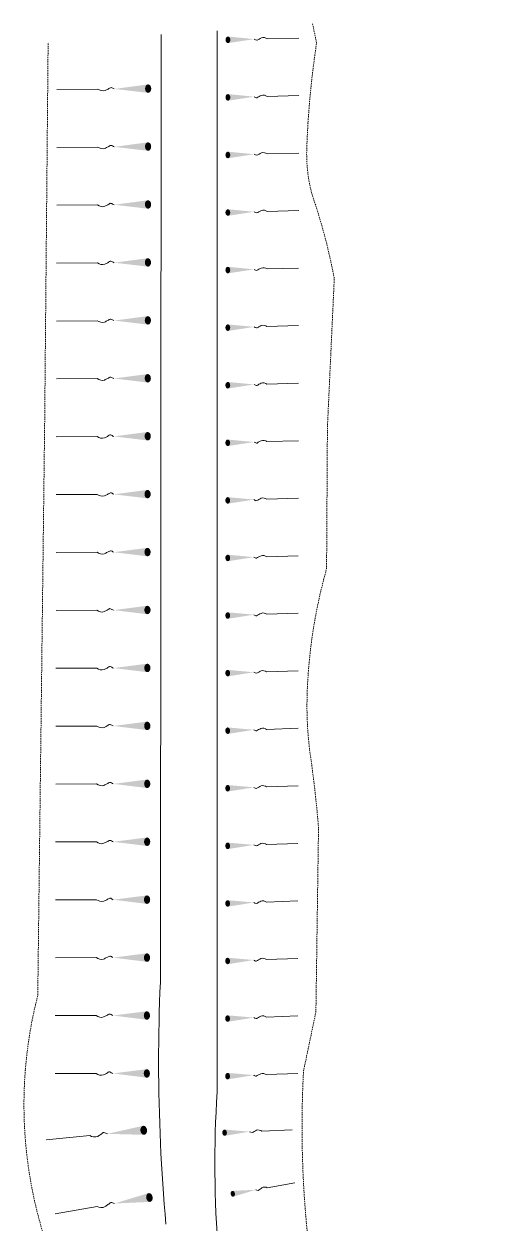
# Model space of a CAD drawing. Header units: millimetres. Extents: x 833924389 to 835767163, y 817400000 to 818811854.
# Drawn here: x 833998413 to 834030688, y 818636276 to 818719496 of the extents above; entities that cross this region are included whole.
import ezdxf

# ---------------------------------------------------------------- set-up
doc = ezdxf.new("R2010")
doc.units = ezdxf.units.MM
doc.header["$LTSCALE"] = 10
doc.header["$MEASUREMENT"] = 0
doc.linetypes.add('DGN Style 2', pattern=[15.39188, 9.235128, -6.156752])
doc.layers.add('01_Base_Plan', color=5, linetype='Continuous', lineweight=5)

# ---------------------------------------------------------------- blocks, each defined once
blk = doc.blocks.new('SLOPE_220_8')
at = {"linetype": 'ByBlock', "lineweight": -2}
h = blk.add_hatch(color=0, dxfattribs=at)
edge = h.paths.add_edge_path()
edge.add_ellipse((0.3, 0), major_axis=(0, 0.41), ratio=0.731707, start_angle=0, end_angle=360)
at = {"color": 0, "linetype": 'ByBlock', "lineweight": -2}
blk.add_line((5.18, 0), (9.13, 0), dxfattribs=at)
blk.add_open_spline([(3.58, 0), (3.68, -0.05), (3.78, -0.12), (3.88, -0.14), (3.98, -0.16), (4.08, -0.05), (4.18, 0), (4.28, 0.04), (4.38, 0.09), (4.48, 0.14), (4.7, 0.24), (5.02, 0.12), (5.18, 0)], degree=3, knots=[0, 0, 0, 0, 0.194476, 0.194476, 0.194476, 0.38774, 0.38774, 0.38774, 0.581473, 0.581473, 0.581473, 1, 1, 1, 1], dxfattribs=at)
at = {"color": 0, "linetype": 'ByBlock', "lineweight": -2, "extrusion": (0, 0, -1)}
blk.add_solid([(-3.58, 0), (-0.3, 0.41), (-0.3, -0.41)], dxfattribs=at)
blk = doc.blocks.new('SLOPE_221_8')
at = {"linetype": 'ByBlock', "lineweight": -2}
h = blk.add_hatch(color=0, dxfattribs=at)
edge = h.paths.add_edge_path()
edge.add_ellipse((0.3, 0), major_axis=(0, 0.41), ratio=0.731707, start_angle=0, end_angle=360)
at = {"color": 0, "linetype": 'ByBlock', "lineweight": -2}
blk.add_line((5.18, 0), (9.13, 0), dxfattribs=at)
blk.add_open_spline([(3.58, 0), (3.68, -0.05), (3.78, -0.14), (3.88, -0.14), (3.98, -0.14), (4.08, -0.05), (4.18, 0), (4.28, 0.05), (4.38, 0.09), (4.48, 0.14), (4.7, 0.24), (5.01, 0.12), (5.18, 0)], degree=3, knots=[0, 0, 0, 0, 0.194084, 0.194084, 0.194084, 0.388078, 0.388078, 0.388078, 0.58172, 0.58172, 0.58172, 1, 1, 1, 1], dxfattribs=at)
at = {"color": 0, "linetype": 'ByBlock', "lineweight": -2, "extrusion": (0, 0, -1)}
blk.add_solid([(-3.58, 0), (-0.3, 0.41), (-0.3, -0.41)], dxfattribs=at)
blk = doc.blocks.new('SLOPE_222_8')
at = {"linetype": 'ByBlock', "lineweight": -2}
h = blk.add_hatch(color=0, dxfattribs=at)
edge = h.paths.add_edge_path()
edge.add_ellipse((0.3, 0), major_axis=(0, 0.41), ratio=0.731707, start_angle=0, end_angle=360)
at = {"color": 0, "linetype": 'ByBlock', "lineweight": -2}
blk.add_line((5.18, 0), (9.13, 0), dxfattribs=at)
blk.add_open_spline([(3.58, 0), (3.68, -0.05), (3.78, -0.16), (3.88, -0.14), (3.98, -0.12), (4.08, -0.05), (4.18, 0), (4.28, 0.05), (4.38, 0.09), (4.48, 0.14), (4.7, 0.24), (5.02, 0.12), (5.18, 0)], degree=3, knots=[0, 0, 0, 0, 0.193507, 0.193507, 0.193507, 0.387182, 0.387182, 0.387182, 0.581799, 0.581799, 0.581799, 1, 1, 1, 1], dxfattribs=at)
at = {"color": 0, "linetype": 'ByBlock', "lineweight": -2, "extrusion": (0, 0, -1)}
blk.add_solid([(-3.58, 0), (-0.3, 0.41), (-0.3, -0.41)], dxfattribs=at)
blk = doc.blocks.new('SLOPE_223_8')
at = {"linetype": 'ByBlock', "lineweight": -2}
h = blk.add_hatch(color=0, dxfattribs=at)
edge = h.paths.add_edge_path()
edge.add_ellipse((0.3, 0), major_axis=(0, 0.41), ratio=0.731707, start_angle=0, end_angle=360)
at = {"color": 0, "linetype": 'ByBlock', "lineweight": -2}
blk.add_line((5.18, 0), (9.13, 0), dxfattribs=at)
blk.add_open_spline([(3.58, 0), (3.68, -0.05), (3.78, -0.13), (3.88, -0.14), (3.98, -0.15), (4.08, -0.05), (4.18, 0), (4.28, 0.04), (4.38, 0.09), (4.49, 0.14), (4.7, 0.24), (5.01, 0.12), (5.18, 0)], degree=3, knots=[0, 0, 0, 0, 0.194096, 0.194096, 0.194096, 0.388103, 0.388103, 0.388103, 0.582495, 0.582495, 0.582495, 1, 1, 1, 1], dxfattribs=at)
blk.add_solid([(3.58, 0), (0.3, 0.41), (0.3, -0.41)], dxfattribs=at)
blk = doc.blocks.new('SLOPE_224_8')
at = {"linetype": 'ByBlock', "lineweight": -2}
h = blk.add_hatch(color=0, dxfattribs=at)
edge = h.paths.add_edge_path()
edge.add_ellipse((0.3, 0), major_axis=(0, 0.41), ratio=0.731707, start_angle=0, end_angle=360)
at = {"color": 0, "linetype": 'ByBlock', "lineweight": -2}
blk.add_line((5.19, 0), (9.13, 0), dxfattribs=at)
blk.add_open_spline([(3.58, 0), (3.68, -0.05), (3.79, -0.13), (3.89, -0.14), (3.99, -0.15), (4.09, -0.05), (4.19, 0), (4.29, 0.05), (4.39, 0.09), (4.49, 0.14), (4.7, 0.24), (5.02, 0.12), (5.19, 0)], degree=3, knots=[0, 0, 0, 0, 0.194747, 0.194747, 0.194747, 0.38875, 0.38875, 0.38875, 0.582284, 0.582284, 0.582284, 1, 1, 1, 1], dxfattribs=at)
blk.add_solid([(3.58, 0), (0.3, 0.41), (0.3, -0.41)], dxfattribs=at)
blk = doc.blocks.new('SLOPE_225_8')
at = {"linetype": 'ByBlock', "lineweight": -2}
h = blk.add_hatch(color=0, dxfattribs=at)
edge = h.paths.add_edge_path()
edge.add_ellipse((0.3, 0), major_axis=(0, 0.41), ratio=0.731707, start_angle=0, end_angle=360)
at = {"color": 0, "linetype": 'ByBlock', "lineweight": -2}
blk.add_line((5.18, 0), (9.13, 0), dxfattribs=at)
blk.add_open_spline([(3.58, 0), (3.68, -0.05), (3.78, -0.1), (3.88, -0.14), (3.98, -0.19), (4.08, -0.05), (4.18, 0), (4.28, 0.05), (4.38, 0.09), (4.48, 0.14), (4.7, 0.24), (5.01, 0.12), (5.18, 0)], degree=3, knots=[0, 0, 0, 0, 0.193941, 0.193941, 0.193941, 0.387792, 0.387792, 0.387792, 0.582028, 0.582028, 0.582028, 1, 1, 1, 1], dxfattribs=at)
blk.add_solid([(3.58, 0), (0.3, 0.41), (0.3, -0.41)], dxfattribs=at)
blk = doc.blocks.new('SLOPE_226_8')
at = {"linetype": 'ByBlock', "lineweight": -2}
h = blk.add_hatch(color=0, dxfattribs=at)
edge = h.paths.add_edge_path()
edge.add_ellipse((0.3, 0), major_axis=(0, 0.41), ratio=0.731707, start_angle=0, end_angle=360)
at = {"color": 0, "linetype": 'ByBlock', "lineweight": -2}
blk.add_line((5.19, 0), (9.13, 0), dxfattribs=at)
blk.add_open_spline([(3.58, 0), (3.68, -0.05), (3.78, -0.14), (3.88, -0.14), (3.98, -0.14), (4.08, -0.05), (4.18, 0), (4.29, 0.04), (4.38, 0.09), (4.48, 0.14), (4.7, 0.24), (5.02, 0.12), (5.19, 0)], degree=3, knots=[0, 0, 0, 0, 0.193633, 0.193633, 0.193633, 0.387434, 0.387434, 0.387434, 0.581706, 0.581706, 0.581706, 1, 1, 1, 1], dxfattribs=at)
at = {"color": 0, "linetype": 'ByBlock', "lineweight": -2, "extrusion": (0, 0, -1)}
blk.add_solid([(-3.58, 0), (-0.3, 0.41), (-0.3, -0.41)], dxfattribs=at)
blk = doc.blocks.new('SLOPE_227_8')
at = {"linetype": 'ByBlock', "lineweight": -2}
h = blk.add_hatch(color=0, dxfattribs=at)
edge = h.paths.add_edge_path()
edge.add_ellipse((0.3, 0), major_axis=(0, 0.41), ratio=0.731707, start_angle=0, end_angle=360)
at = {"color": 0, "linetype": 'ByBlock', "lineweight": -2}
blk.add_line((5.18, 0), (9.13, 0), dxfattribs=at)
blk.add_open_spline([(3.58, 0), (3.68, -0.05), (3.78, -0.1), (3.88, -0.14), (3.98, -0.19), (4.08, -0.05), (4.18, 0), (4.28, 0.04), (4.38, 0.09), (4.48, 0.14), (4.7, 0.24), (5.01, 0.12), (5.18, 0)], degree=3, knots=[0, 0, 0, 0, 0.193911, 0.193911, 0.193911, 0.388117, 0.388117, 0.388117, 0.581939, 0.581939, 0.581939, 1, 1, 1, 1], dxfattribs=at)
at = {"color": 0, "linetype": 'ByBlock', "lineweight": -2, "extrusion": (0, 0, -1)}
blk.add_solid([(-3.58, 0), (-0.3, 0.41), (-0.3, -0.41)], dxfattribs=at)
blk = doc.blocks.new('SLOPE_228_8')
at = {"linetype": 'ByBlock', "lineweight": -2}
h = blk.add_hatch(color=0, dxfattribs=at)
edge = h.paths.add_edge_path()
edge.add_ellipse((0.3, 0), major_axis=(0, 0.41), ratio=0.731707, start_angle=0, end_angle=360)
at = {"color": 0, "linetype": 'ByBlock', "lineweight": -2}
blk.add_line((5.19, 0), (9.13, 0), dxfattribs=at)
blk.add_open_spline([(3.59, 0), (3.69, -0.05), (3.79, -0.14), (3.89, -0.14), (3.99, -0.14), (4.08, -0.05), (4.18, 0), (4.28, 0.04), (4.38, 0.09), (4.48, 0.14), (4.7, 0.24), (5.02, 0.12), (5.19, 0)], degree=3, knots=[0, 0, 0, 0, 0.193815, 0.193815, 0.193815, 0.386857, 0.386857, 0.386857, 0.581312, 0.581312, 0.581312, 1, 1, 1, 1], dxfattribs=at)
at = {"color": 0, "linetype": 'ByBlock', "lineweight": -2, "extrusion": (0, 0, -1)}
blk.add_solid([(-3.59, 0), (-0.3, 0.41), (-0.3, -0.41)], dxfattribs=at)
blk = doc.blocks.new('SLOPE_229_8')
at = {"linetype": 'ByBlock', "lineweight": -2}
h = blk.add_hatch(color=0, dxfattribs=at)
edge = h.paths.add_edge_path()
edge.add_ellipse((0.3, 0), major_axis=(0, 0.41), ratio=0.731707, start_angle=0, end_angle=360)
at = {"color": 0, "linetype": 'ByBlock', "lineweight": -2}
blk.add_line((5.19, 0), (9.13, 0), dxfattribs=at)
blk.add_open_spline([(3.58, 0), (3.68, -0.05), (3.78, -0.1), (3.88, -0.14), (3.98, -0.19), (4.08, -0.05), (4.18, 0), (4.28, 0.04), (4.38, 0.09), (4.48, 0.14), (4.7, 0.24), (5.01, 0.12), (5.19, 0)], degree=3, knots=[0, 0, 0, 0, 0.193854, 0.193854, 0.193854, 0.388002, 0.388002, 0.388002, 0.581414, 0.581414, 0.581414, 1, 1, 1, 1], dxfattribs=at)
blk.add_solid([(3.58, 0), (0.3, 0.41), (0.3, -0.41)], dxfattribs=at)
blk = doc.blocks.new('SLOPE_230_8')
at = {"linetype": 'ByBlock', "lineweight": -2}
h = blk.add_hatch(color=0, dxfattribs=at)
edge = h.paths.add_edge_path()
edge.add_ellipse((0.3, 0), major_axis=(0, 0.41), ratio=0.731707, start_angle=0, end_angle=360)
at = {"color": 0, "linetype": 'ByBlock', "lineweight": -2}
blk.add_line((5.19, 0), (9.13, 0), dxfattribs=at)
blk.add_open_spline([(3.58, 0), (3.68, -0.05), (3.78, -0.1), (3.88, -0.14), (3.98, -0.19), (4.09, -0.05), (4.19, 0), (4.29, 0.04), (4.38, 0.09), (4.48, 0.14), (4.7, 0.24), (5.02, 0.12), (5.19, 0)], degree=3, knots=[0, 0, 0, 0, 0.193724, 0.193724, 0.193724, 0.388086, 0.388086, 0.388086, 0.58151, 0.58151, 0.58151, 1, 1, 1, 1], dxfattribs=at)
blk.add_solid([(3.58, 0), (0.3, 0.41), (0.3, -0.41)], dxfattribs=at)
blk = doc.blocks.new('SLOPE_195_8')
at = {"linetype": 'ByBlock', "lineweight": -2}
h = blk.add_hatch(color=0, dxfattribs=at)
edge = h.paths.add_edge_path()
edge.add_ellipse((0.3, 0), major_axis=(0, 0.41), ratio=0.731707, start_angle=0, end_angle=360)
at = {"color": 0, "linetype": 'ByBlock', "lineweight": -2}
blk.add_line((5.18, 0), (9.13, 0), dxfattribs=at)
blk.add_open_spline([(3.58, 0), (3.68, -0.05), (3.78, -0.1), (3.88, -0.14), (3.98, -0.19), (4.08, -0.05), (4.18, 0), (4.28, 0.04), (4.38, 0.09), (4.49, 0.14), (4.7, 0.24), (5.02, 0.12), (5.18, 0)], degree=3, knots=[0, 0, 0, 0, 0.193948, 0.193948, 0.193948, 0.387702, 0.387702, 0.387702, 0.582193, 0.582193, 0.582193, 1, 1, 1, 1], dxfattribs=at)
at = {"color": 0, "linetype": 'ByBlock', "lineweight": -2, "extrusion": (0, 0, -1)}
blk.add_solid([(-3.58, 0), (-0.3, 0.41), (-0.3, -0.41)], dxfattribs=at)
blk = doc.blocks.new('SLOPE_231_8')
at = {"linetype": 'ByBlock', "lineweight": -2}
h = blk.add_hatch(color=0, dxfattribs=at)
edge = h.paths.add_edge_path()
edge.add_ellipse((0.3, 0), major_axis=(0, 0.41), ratio=0.731707, start_angle=0, end_angle=360)
at = {"color": 0, "linetype": 'ByBlock', "lineweight": -2}
blk.add_line((5.19, 0), (9.13, 0), dxfattribs=at)
blk.add_open_spline([(3.59, 0), (3.69, -0.05), (3.79, -0.1), (3.89, -0.14), (3.99, -0.19), (4.08, -0.05), (4.18, 0), (4.28, 0.04), (4.38, 0.09), (4.48, 0.14), (4.7, 0.24), (5.02, 0.12), (5.19, 0)], degree=3, knots=[0, 0, 0, 0, 0.194032, 0.194032, 0.194032, 0.387763, 0.387763, 0.387763, 0.58102, 0.58102, 0.58102, 1, 1, 1, 1], dxfattribs=at)
at = {"color": 0, "linetype": 'ByBlock', "lineweight": -2, "extrusion": (0, 0, -1)}
blk.add_solid([(-3.59, 0), (-0.3, 0.41), (-0.3, -0.41)], dxfattribs=at)
blk = doc.blocks.new('SLOPE_197_8')
at = {"linetype": 'ByBlock', "lineweight": -2}
h = blk.add_hatch(color=0, dxfattribs=at)
edge = h.paths.add_edge_path()
edge.add_ellipse((0.3, 0), major_axis=(0, 0.41), ratio=0.731707, start_angle=0, end_angle=360)
at = {"color": 0, "linetype": 'ByBlock', "lineweight": -2}
blk.add_line((5.18, 0), (9.13, 0), dxfattribs=at)
blk.add_open_spline([(3.58, 0), (3.68, -0.05), (3.78, -0.1), (3.88, -0.14), (3.98, -0.19), (4.08, -0.05), (4.18, 0), (4.28, 0.05), (4.38, 0.09), (4.48, 0.14), (4.7, 0.24), (5.02, 0.12), (5.18, 0)], degree=3, knots=[0, 0, 0, 0, 0.193792, 0.193792, 0.193792, 0.38739, 0.38739, 0.38739, 0.581724, 0.581724, 0.581724, 1, 1, 1, 1], dxfattribs=at)
blk.add_solid([(3.58, 0), (0.3, 0.41), (0.3, -0.41)], dxfattribs=at)
blk = doc.blocks.new('SLOPE_232_8')
at = {"linetype": 'ByBlock', "lineweight": -2}
h = blk.add_hatch(color=0, dxfattribs=at)
edge = h.paths.add_edge_path()
edge.add_ellipse((0.3, 0), major_axis=(0, 0.41), ratio=0.731707, start_angle=0, end_angle=360)
at = {"color": 0, "linetype": 'ByBlock', "lineweight": -2}
blk.add_line((5.19, 0), (9.13, 0), dxfattribs=at)
blk.add_open_spline([(3.58, 0), (3.68, -0.05), (3.78, -0.1), (3.88, -0.14), (3.98, -0.19), (4.08, -0.05), (4.18, 0), (4.28, 0.04), (4.38, 0.09), (4.49, 0.14), (4.7, 0.24), (5.02, 0.12), (5.19, 0)], degree=3, knots=[0, 0, 0, 0, 0.193959, 0.193959, 0.193959, 0.387617, 0.387617, 0.387617, 0.582216, 0.582216, 0.582216, 1, 1, 1, 1], dxfattribs=at)
at = {"color": 0, "linetype": 'ByBlock', "lineweight": -2, "extrusion": (0, 0, -1)}
blk.add_solid([(-3.58, 0), (-0.3, 0.41), (-0.3, -0.41)], dxfattribs=at)
blk = doc.blocks.new('SLOPE_233_8')
at = {"linetype": 'ByBlock', "lineweight": -2}
h = blk.add_hatch(color=0, dxfattribs=at)
edge = h.paths.add_edge_path()
edge.add_ellipse((0.3, 0), major_axis=(0, 0.41), ratio=0.731707, start_angle=0, end_angle=360)
at = {"color": 0, "linetype": 'ByBlock', "lineweight": -2}
blk.add_line((5.19, 0), (9.13, 0), dxfattribs=at)
blk.add_open_spline([(3.58, 0), (3.68, -0.05), (3.78, -0.19), (3.88, -0.14), (3.98, -0.1), (4.08, -0.05), (4.18, 0), (4.28, 0.04), (4.38, 0.09), (4.48, 0.14), (4.7, 0.24), (5.01, 0.12), (5.19, 0)], degree=3, knots=[0, 0, 0, 0, 0.193926, 0.193926, 0.193926, 0.387806, 0.387806, 0.387806, 0.581686, 0.581686, 0.581686, 1, 1, 1, 1], dxfattribs=at)
at = {"color": 0, "linetype": 'ByBlock', "lineweight": -2, "extrusion": (0, 0, -1)}
blk.add_solid([(-3.58, 0), (-0.3, 0.41), (-0.3, -0.41)], dxfattribs=at)
blk = doc.blocks.new('SLOPE_234_8')
at = {"linetype": 'ByBlock', "lineweight": -2}
h = blk.add_hatch(color=0, dxfattribs=at)
edge = h.paths.add_edge_path()
edge.add_ellipse((0.3, 0), major_axis=(0, 0.41), ratio=0.731707, start_angle=0, end_angle=360)
at = {"color": 0, "linetype": 'ByBlock', "lineweight": -2}
blk.add_line((5.19, 0), (9.13, 0), dxfattribs=at)
blk.add_open_spline([(3.58, 0), (3.69, -0.05), (3.79, -0.19), (3.89, -0.14), (3.99, -0.1), (4.09, -0.05), (4.19, 0), (4.29, 0.04), (4.39, 0.09), (4.49, 0.14), (4.7, 0.24), (5.02, 0.12), (5.19, 0)], degree=3, knots=[0, 0, 0, 0, 0.194142, 0.194142, 0.194142, 0.387982, 0.387982, 0.387982, 0.581823, 0.581823, 0.581823, 1, 1, 1, 1], dxfattribs=at)
blk.add_solid([(3.58, 0), (0.3, 0.41), (0.3, -0.41)], dxfattribs=at)
blk = doc.blocks.new('SLOPE_176_8')
at = {"linetype": 'ByBlock', "lineweight": -2}
h = blk.add_hatch(color=0, dxfattribs=at)
edge = h.paths.add_edge_path()
edge.add_ellipse((0.3, 0), major_axis=(0, 0.41), ratio=0.731707, start_angle=0, end_angle=360)
at = {"color": 0, "linetype": 'ByBlock', "lineweight": -2}
blk.add_line((5.18, 0), (9.13, 0), dxfattribs=at)
blk.add_open_spline([(3.58, 0), (3.68, -0.05), (3.78, -0.15), (3.88, -0.14), (3.98, -0.13), (4.08, -0.05), (4.18, 0), (4.28, 0.05), (4.38, 0.09), (4.48, 0.14), (4.7, 0.24), (5.01, 0.12), (5.18, 0)], degree=3, knots=[0, 0, 0, 0, 0.194204, 0.194204, 0.194204, 0.388351, 0.388351, 0.388351, 0.582057, 0.582057, 0.582057, 1, 1, 1, 1], dxfattribs=at)
at = {"color": 0, "linetype": 'ByBlock', "lineweight": -2, "extrusion": (0, 0, -1)}
blk.add_solid([(-3.58, 0), (-0.3, 0.41), (-0.3, -0.41)], dxfattribs=at)
blk = doc.blocks.new('SLOPE_235_8')
at = {"linetype": 'ByBlock', "lineweight": -2}
h = blk.add_hatch(color=0, dxfattribs=at)
edge = h.paths.add_edge_path()
edge.add_ellipse((0.3, 0), major_axis=(0, 0.41), ratio=0.731707, start_angle=0, end_angle=360)
at = {"color": 0, "linetype": 'ByBlock', "lineweight": -2}
blk.add_line((5.19, 0), (9.13, 0), dxfattribs=at)
blk.add_open_spline([(3.58, 0), (3.68, -0.05), (3.78, -0.19), (3.88, -0.14), (3.98, -0.1), (4.08, -0.05), (4.18, 0), (4.28, 0.05), (4.38, 0.09), (4.48, 0.14), (4.7, 0.24), (5.02, 0.12), (5.19, 0)], degree=3, knots=[0, 0, 0, 0, 0.193806, 0.193806, 0.193806, 0.387728, 0.387728, 0.387728, 0.581649, 0.581649, 0.581649, 1, 1, 1, 1], dxfattribs=at)
at = {"color": 0, "linetype": 'ByBlock', "lineweight": -2, "extrusion": (0, 0, -1)}
blk.add_solid([(-3.58, 0), (-0.3, 0.41), (-0.3, -0.41)], dxfattribs=at)
blk = doc.blocks.new('SLOPE_236_8')
at = {"linetype": 'ByBlock', "lineweight": -2}
h = blk.add_hatch(color=0, dxfattribs=at)
edge = h.paths.add_edge_path()
edge.add_ellipse((0.3, 0), major_axis=(0, 0.41), ratio=0.731707, start_angle=0, end_angle=360)
at = {"color": 0, "linetype": 'ByBlock', "lineweight": -2}
blk.add_line((5.18, 0), (9.13, 0), dxfattribs=at)
blk.add_open_spline([(3.58, 0), (3.68, -0.05), (3.78, -0.1), (3.88, -0.14), (3.98, -0.19), (4.08, -0.05), (4.18, 0), (4.28, 0.05), (4.38, 0.09), (4.48, 0.14), (4.7, 0.24), (5.01, 0.12), (5.18, 0)], degree=3, knots=[0, 0, 0, 0, 0.193908, 0.193908, 0.193908, 0.388506, 0.388506, 0.388506, 0.582368, 0.582368, 0.582368, 1, 1, 1, 1], dxfattribs=at)
at = {"color": 0, "linetype": 'ByBlock', "lineweight": -2, "extrusion": (0, 0, -1)}
blk.add_solid([(-3.58, 0), (-0.3, 0.41), (-0.3, -0.41)], dxfattribs=at)
blk = doc.blocks.new('SLOPE_237_8')
at = {"linetype": 'ByBlock', "lineweight": -2}
h = blk.add_hatch(color=0, dxfattribs=at)
edge = h.paths.add_edge_path()
edge.add_ellipse((0.3, 0), major_axis=(0, 0.41), ratio=0.731707, start_angle=0, end_angle=360)
at = {"color": 0, "linetype": 'ByBlock', "lineweight": -2}
blk.add_line((5.18, 0), (9.13, 0), dxfattribs=at)
blk.add_open_spline([(3.58, 0), (3.68, -0.05), (3.78, -0.16), (3.89, -0.14), (3.98, -0.13), (4.08, -0.05), (4.18, 0), (4.28, 0.04), (4.38, 0.09), (4.48, 0.14), (4.7, 0.24), (5.02, 0.12), (5.18, 0)], degree=3, knots=[0, 0, 0, 0, 0.194594, 0.194594, 0.194594, 0.387945, 0.387945, 0.387945, 0.582237, 0.582237, 0.582237, 1, 1, 1, 1], dxfattribs=at)
at = {"color": 0, "linetype": 'ByBlock', "lineweight": -2, "extrusion": (0, 0, -1)}
blk.add_solid([(-3.58, 0), (-0.3, 0.41), (-0.3, -0.41)], dxfattribs=at)
blk = doc.blocks.new('SLOPE_238_8')
at = {"linetype": 'ByBlock', "lineweight": -2}
h = blk.add_hatch(color=0, dxfattribs=at)
edge = h.paths.add_edge_path()
edge.add_ellipse((0.3, 0), major_axis=(0, 0.41), ratio=0.731707, start_angle=0, end_angle=360)
at = {"color": 0, "linetype": 'ByBlock', "lineweight": -2}
blk.add_line((5.18, 0), (9.13, 0), dxfattribs=at)
blk.add_open_spline([(3.58, 0), (3.68, -0.05), (3.78, -0.1), (3.88, -0.14), (3.98, -0.19), (4.08, -0.05), (4.18, 0), (4.28, 0.04), (4.38, 0.09), (4.48, 0.14), (4.7, 0.24), (5.01, 0.12), (5.18, 0)], degree=3, knots=[0, 0, 0, 0, 0.193851, 0.193851, 0.193851, 0.388391, 0.388391, 0.388391, 0.581848, 0.581848, 0.581848, 1, 1, 1, 1], dxfattribs=at)
blk.add_solid([(3.58, 0), (0.3, 0.41), (0.3, -0.41)], dxfattribs=at)
blk = doc.blocks.new('SLOPE_239_8')
at = {"linetype": 'ByBlock', "lineweight": -2}
h = blk.add_hatch(color=0, dxfattribs=at)
edge = h.paths.add_edge_path()
edge.add_ellipse((0.3, 0), major_axis=(0, 0.41), ratio=0.731707, start_angle=0, end_angle=360)
at = {"color": 0, "linetype": 'ByBlock', "lineweight": -2}
blk.add_line((5.18, 0), (9.13, 0), dxfattribs=at)
blk.add_open_spline([(3.59, 0), (3.69, -0.05), (3.78, -0.14), (3.88, -0.14), (3.98, -0.14), (4.08, -0.05), (4.18, 0), (4.28, 0.04), (4.38, 0.09), (4.48, 0.14), (4.7, 0.24), (5.02, 0.12), (5.18, 0)], degree=3, knots=[0, 0, 0, 0, 0.193474, 0.193474, 0.193474, 0.388037, 0.388037, 0.388037, 0.581656, 0.581656, 0.581656, 1, 1, 1, 1], dxfattribs=at)
blk.add_solid([(3.59, 0), (0.3, 0.41), (0.3, -0.41)], dxfattribs=at)
blk = doc.blocks.new('SLOPE_240_8')
at = {"linetype": 'ByBlock', "lineweight": -2}
h = blk.add_hatch(color=0, dxfattribs=at)
edge = h.paths.add_edge_path()
edge.add_ellipse((0.3, 0), major_axis=(0, 0.41), ratio=0.731707, start_angle=0, end_angle=360)
at = {"color": 0, "linetype": 'ByBlock', "lineweight": -2}
blk.add_line((5.18, 0), (9.13, 0), dxfattribs=at)
blk.add_open_spline([(3.58, 0), (3.68, -0.05), (3.78, -0.13), (3.88, -0.14), (3.98, -0.16), (4.08, -0.05), (4.18, 0), (4.28, 0.05), (4.38, 0.09), (4.48, 0.14), (4.7, 0.24), (5.01, 0.12), (5.18, 0)], degree=3, knots=[0, 0, 0, 0, 0.194559, 0.194559, 0.194559, 0.388333, 0.388333, 0.388333, 0.581759, 0.581759, 0.581759, 1, 1, 1, 1], dxfattribs=at)
at = {"color": 0, "linetype": 'ByBlock', "lineweight": -2, "extrusion": (0, 0, -1)}
blk.add_solid([(-3.58, 0), (-0.3, 0.41), (-0.3, -0.41)], dxfattribs=at)
blk = doc.blocks.new('SLOPE_241_8')
at = {"linetype": 'ByBlock', "lineweight": -2}
h = blk.add_hatch(color=0, dxfattribs=at)
edge = h.paths.add_edge_path()
edge.add_ellipse((0.3, 0), major_axis=(0, 0.41), ratio=0.731707, start_angle=0, end_angle=360)
at = {"color": 0, "linetype": 'ByBlock', "lineweight": -2}
blk.add_line((5.18, 0), (9.13, 0), dxfattribs=at)
blk.add_open_spline([(3.58, 0), (3.68, -0.05), (3.78, -0.19), (3.89, -0.14), (3.98, -0.09), (4.08, -0.05), (4.18, 0), (4.28, 0.05), (4.38, 0.09), (4.48, 0.14), (4.7, 0.24), (5.02, 0.12), (5.18, 0)], degree=3, knots=[0, 0, 0, 0, 0.194442, 0.194442, 0.194442, 0.388055, 0.388055, 0.388055, 0.581669, 0.581669, 0.581669, 1, 1, 1, 1], dxfattribs=at)
blk.add_solid([(3.58, 0), (0.3, 0.41), (0.3, -0.41)], dxfattribs=at)
blk = doc.blocks.new('SLOPE_242_8')
at = {"linetype": 'ByBlock', "lineweight": -2}
h = blk.add_hatch(color=0, dxfattribs=at)
edge = h.paths.add_edge_path()
edge.add_ellipse((0.3, 0), major_axis=(0, 0.41), ratio=0.731707, start_angle=0, end_angle=360)
at = {"color": 0, "linetype": 'ByBlock', "lineweight": -2}
blk.add_line((5.18, 0), (9.13, 0), dxfattribs=at)
blk.add_open_spline([(3.58, 0), (3.69, -0.05), (3.78, -0.14), (3.88, -0.14), (3.98, -0.14), (4.08, -0.05), (4.18, 0), (4.28, 0.04), (4.38, 0.09), (4.48, 0.14), (4.7, 0.24), (5.01, 0.12), (5.18, 0)], degree=3, knots=[0, 0, 0, 0, 0.194097, 0.194097, 0.194097, 0.387805, 0.387805, 0.387805, 0.581902, 0.581902, 0.581902, 1, 1, 1, 1], dxfattribs=at)
at = {"color": 0, "linetype": 'ByBlock', "lineweight": -2, "extrusion": (0, 0, -1)}
blk.add_solid([(-3.58, 0), (-0.3, 0.41), (-0.3, -0.41)], dxfattribs=at)
blk = doc.blocks.new('SLOPE_243_8')
at = {"linetype": 'ByBlock', "lineweight": -2}
h = blk.add_hatch(color=0, dxfattribs=at)
edge = h.paths.add_edge_path()
edge.add_ellipse((0.3, 0), major_axis=(0, 0.41), ratio=0.731707, start_angle=0, end_angle=360)
at = {"color": 0, "linetype": 'ByBlock', "lineweight": -2}
blk.add_line((5.18, 0), (9.13, 0), dxfattribs=at)
blk.add_open_spline([(3.59, 0), (3.68, -0.05), (3.78, -0.14), (3.88, -0.14), (3.98, -0.14), (4.09, -0.05), (4.19, 0), (4.29, 0.05), (4.39, 0.09), (4.49, 0.14), (4.7, 0.24), (5.02, 0.12), (5.18, 0)], degree=3, knots=[0, 0, 0, 0, 0.193584, 0.193584, 0.193584, 0.388737, 0.388737, 0.388737, 0.582465, 0.582465, 0.582465, 1, 1, 1, 1], dxfattribs=at)
at = {"color": 0, "linetype": 'ByBlock', "lineweight": -2, "extrusion": (0, 0, -1)}
blk.add_solid([(-3.59, 0), (-0.3, 0.41), (-0.3, -0.41)], dxfattribs=at)
blk = doc.blocks.new('SLOPE_244_8')
at = {"linetype": 'ByBlock', "lineweight": -2}
h = blk.add_hatch(color=0, dxfattribs=at)
edge = h.paths.add_edge_path()
edge.add_ellipse((0.3, 0), major_axis=(0, 0.41), ratio=0.731707, start_angle=0, end_angle=360)
at = {"color": 0, "linetype": 'ByBlock', "lineweight": -2}
blk.add_line((5.18, 0), (9.13, 0), dxfattribs=at)
blk.add_open_spline([(3.58, 0), (3.68, -0.05), (3.78, -0.14), (3.88, -0.14), (3.98, -0.14), (4.08, -0.05), (4.18, 0), (4.28, 0.04), (4.38, 0.09), (4.48, 0.14), (4.7, 0.24), (5.01, 0.12), (5.18, 0)], degree=3, knots=[0, 0, 0, 0, 0.194066, 0.194066, 0.194066, 0.387743, 0.387743, 0.387743, 0.58181, 0.58181, 0.58181, 1, 1, 1, 1], dxfattribs=at)
blk.add_solid([(3.58, 0), (0.3, 0.41), (0.3, -0.41)], dxfattribs=at)
blk = doc.blocks.new('SLOPE_245_8')
at = {"linetype": 'ByBlock', "lineweight": -2}
h = blk.add_hatch(color=0, dxfattribs=at)
edge = h.paths.add_edge_path()
edge.add_ellipse((0.3, 0), major_axis=(0, 0.41), ratio=0.731707, start_angle=0, end_angle=360)
at = {"color": 0, "linetype": 'ByBlock', "lineweight": -2}
blk.add_line((5.18, 0), (9.13, 0), dxfattribs=at)
blk.add_open_spline([(3.58, 0), (3.68, -0.05), (3.78, -0.13), (3.88, -0.14), (3.98, -0.15), (4.08, -0.05), (4.18, 0), (4.29, 0.04), (4.38, 0.09), (4.48, 0.14), (4.7, 0.24), (5.02, 0.12), (5.18, 0)], degree=3, knots=[0, 0, 0, 0, 0.194551, 0.194551, 0.194551, 0.388274, 0.388274, 0.388274, 0.582479, 0.582479, 0.582479, 1, 1, 1, 1], dxfattribs=at)
blk.add_solid([(3.58, 0), (0.3, 0.41), (0.3, -0.41)], dxfattribs=at)
blk = doc.blocks.new('SLOPE_246_8')
at = {"linetype": 'ByBlock', "lineweight": -2}
h = blk.add_hatch(color=0, dxfattribs=at)
edge = h.paths.add_edge_path()
edge.add_ellipse((0.3, 0), major_axis=(0, 0.41), ratio=0.731707, start_angle=0, end_angle=360)
at = {"color": 0, "linetype": 'ByBlock', "lineweight": -2}
blk.add_line((5.18, 0), (9.13, 0), dxfattribs=at)
blk.add_open_spline([(3.58, 0), (3.68, -0.05), (3.78, -0.16), (3.88, -0.14), (3.98, -0.13), (4.08, -0.05), (4.18, 0), (4.28, 0.05), (4.38, 0.09), (4.48, 0.14), (4.7, 0.24), (5.01, 0.12), (5.18, 0)], degree=3, knots=[0, 0, 0, 0, 0.194067, 0.194067, 0.194067, 0.38848, 0.38848, 0.38848, 0.581809, 0.581809, 0.581809, 1, 1, 1, 1], dxfattribs=at)
at = {"color": 0, "linetype": 'ByBlock', "lineweight": -2, "extrusion": (0, 0, -1)}
blk.add_solid([(-3.58, 0), (-0.3, 0.41), (-0.3, -0.41)], dxfattribs=at)
blk = doc.blocks.new('SLOPE_247_8')
at = {"linetype": 'ByBlock', "lineweight": -2}
h = blk.add_hatch(color=0, dxfattribs=at)
edge = h.paths.add_edge_path()
edge.add_ellipse((0.3, 0), major_axis=(0, 0.41), ratio=0.731707, start_angle=0, end_angle=360)
at = {"color": 0, "linetype": 'ByBlock', "lineweight": -2}
blk.add_line((5.18, 0), (9.13, 0), dxfattribs=at)
blk.add_open_spline([(3.58, 0), (3.68, -0.05), (3.78, -0.14), (3.88, -0.14), (3.98, -0.14), (4.08, -0.05), (4.18, 0), (4.28, 0.05), (4.38, 0.09), (4.48, 0.14), (4.7, 0.24), (5.02, 0.12), (5.18, 0)], degree=3, knots=[0, 0, 0, 0, 0.193558, 0.193558, 0.193558, 0.387677, 0.387677, 0.387677, 0.581795, 0.581795, 0.581795, 1, 1, 1, 1], dxfattribs=at)
blk.add_solid([(3.58, 0), (0.3, 0.41), (0.3, -0.41)], dxfattribs=at)
blk = doc.blocks.new('SLOPE_248_8')
at = {"linetype": 'ByBlock', "lineweight": -2}
h = blk.add_hatch(color=0, dxfattribs=at)
edge = h.paths.add_edge_path()
edge.add_ellipse((0.3, 0), major_axis=(0, 0.41), ratio=0.731707, start_angle=0, end_angle=360)
at = {"color": 0, "linetype": 'ByBlock', "lineweight": -2}
blk.add_line((5.18, 0), (9.13, 0), dxfattribs=at)
blk.add_open_spline([(3.58, 0), (3.68, -0.05), (3.78, -0.19), (3.88, -0.14), (3.98, -0.1), (4.08, -0.05), (4.18, 0), (4.28, 0.04), (4.38, 0.09), (4.48, 0.14), (4.7, 0.24), (5.01, 0.12), (5.18, 0)], degree=3, knots=[0, 0, 0, 0, 0.193683, 0.193683, 0.193683, 0.38771, 0.38771, 0.38771, 0.581737, 0.581737, 0.581737, 1, 1, 1, 1], dxfattribs=at)
at = {"color": 0, "linetype": 'ByBlock', "lineweight": -2, "extrusion": (0, 0, -1)}
blk.add_solid([(-3.58, 0), (-0.3, 0.41), (-0.3, -0.41)], dxfattribs=at)
blk = doc.blocks.new('SLOPE_249_8')
at = {"linetype": 'ByBlock', "lineweight": -2}
h = blk.add_hatch(color=0, dxfattribs=at)
edge = h.paths.add_edge_path()
edge.add_ellipse((0.3, 0), major_axis=(0, 0.41), ratio=0.731707, start_angle=0, end_angle=360)
at = {"color": 0, "linetype": 'ByBlock', "lineweight": -2}
blk.add_line((5.18, 0), (9.13, 0), dxfattribs=at)
blk.add_open_spline([(3.59, 0), (3.69, -0.05), (3.78, -0.17), (3.88, -0.14), (3.99, -0.12), (4.09, -0.05), (4.19, 0), (4.28, 0.04), (4.38, 0.09), (4.48, 0.14), (4.7, 0.24), (5.02, 0.12), (5.18, 0)], degree=3, knots=[0, 0, 0, 0, 0.193982, 0.193982, 0.193982, 0.388594, 0.388594, 0.388594, 0.581776, 0.581776, 0.581776, 1, 1, 1, 1], dxfattribs=at)
at = {"color": 0, "linetype": 'ByBlock', "lineweight": -2, "extrusion": (0, 0, -1)}
blk.add_solid([(-3.59, 0), (-0.3, 0.41), (-0.3, -0.41)], dxfattribs=at)
blk = doc.blocks.new('SLOPE_250_8')
at = {"linetype": 'ByBlock', "lineweight": -2}
h = blk.add_hatch(color=0, dxfattribs=at)
edge = h.paths.add_edge_path()
edge.add_ellipse((0.3, 0), major_axis=(0, 0.41), ratio=0.731707, start_angle=0, end_angle=360)
at = {"color": 0, "linetype": 'ByBlock', "lineweight": -2}
blk.add_line((5.18, 0), (9.13, 0), dxfattribs=at)
blk.add_open_spline([(3.58, 0), (3.68, -0.05), (3.78, -0.14), (3.88, -0.14), (3.98, -0.14), (4.08, -0.05), (4.18, 0), (4.28, 0.04), (4.38, 0.09), (4.48, 0.14), (4.7, 0.24), (5.01, 0.12), (5.18, 0)], degree=3, knots=[0, 0, 0, 0, 0.193781, 0.193781, 0.193781, 0.387561, 0.387561, 0.387561, 0.581686, 0.581686, 0.581686, 1, 1, 1, 1], dxfattribs=at)
at = {"color": 0, "linetype": 'ByBlock', "lineweight": -2, "extrusion": (0, 0, -1)}
blk.add_solid([(-3.58, 0), (-0.3, 0.41), (-0.3, -0.41)], dxfattribs=at)
blk = doc.blocks.new('SLOPE_251_8')
at = {"linetype": 'ByBlock', "lineweight": -2}
h = blk.add_hatch(color=0, dxfattribs=at)
edge = h.paths.add_edge_path()
edge.add_ellipse((0.3, 0), major_axis=(0, 0.41), ratio=0.731707, start_angle=0, end_angle=360)
at = {"color": 0, "linetype": 'ByBlock', "lineweight": -2}
blk.add_line((5.18, 0), (9.13, 0), dxfattribs=at)
blk.add_open_spline([(3.58, 0), (3.68, -0.05), (3.78, -0.1), (3.88, -0.14), (3.98, -0.19), (4.08, -0.05), (4.18, 0), (4.28, 0.04), (4.38, 0.09), (4.48, 0.14), (4.7, 0.24), (5.02, 0.12), (5.18, 0)], degree=3, knots=[0, 0, 0, 0, 0.193647, 0.193647, 0.193647, 0.38834, 0.38834, 0.38834, 0.581602, 0.581602, 0.581602, 1, 1, 1, 1], dxfattribs=at)
blk.add_solid([(3.58, 0), (0.3, 0.41), (0.3, -0.41)], dxfattribs=at)
blk = doc.blocks.new('SLOPE_49_10')
at = {"linetype": 'ByBlock', "lineweight": -2}
h = blk.add_hatch(color=0, dxfattribs=at)
edge = h.paths.add_edge_path()
edge.add_ellipse((0.3, 0), major_axis=(0, 0.41), ratio=0.731707, start_angle=0, end_angle=360)
at = {"color": 0, "linetype": 'ByBlock', "lineweight": -2}
blk.add_line((5.18, 0), (9.13, 0), dxfattribs=at)
blk.add_open_spline([(3.58, 0), (3.68, -0.05), (3.78, -0.1), (3.88, -0.14), (3.98, -0.19), (4.08, -0.05), (4.18, 0), (4.28, 0.04), (4.38, 0.09), (4.48, 0.14), (4.7, 0.24), (5.01, 0.12), (5.18, 0)], degree=3, knots=[0, 0, 0, 0, 0.193709, 0.193709, 0.193709, 0.388597, 0.388597, 0.388597, 0.582305, 0.582305, 0.582305, 1, 1, 1, 1], dxfattribs=at)
at = {"color": 0, "linetype": 'ByBlock', "lineweight": -2, "extrusion": (0, 0, -1)}
blk.add_solid([(-3.58, 0), (-0.3, 0.41), (-0.3, -0.41)], dxfattribs=at)
blk = doc.blocks.new('SLOPE_252_8')
at = {"linetype": 'ByBlock', "lineweight": -2}
h = blk.add_hatch(color=0, dxfattribs=at)
edge = h.paths.add_edge_path()
edge.add_ellipse((0.3, 0), major_axis=(0, 0.41), ratio=0.731707, start_angle=0, end_angle=360)
at = {"color": 0, "linetype": 'ByBlock', "lineweight": -2}
blk.add_line((5.18, 0), (9.13, 0), dxfattribs=at)
blk.add_open_spline([(3.59, 0), (3.69, -0.05), (3.78, -0.17), (3.88, -0.14), (3.98, -0.12), (4.08, -0.05), (4.18, 0), (4.28, 0.04), (4.38, 0.09), (4.49, 0.14), (4.7, 0.24), (5.02, 0.12), (5.18, 0)], degree=3, knots=[0, 0, 0, 0, 0.19385, 0.19385, 0.19385, 0.387316, 0.387316, 0.387316, 0.582212, 0.582212, 0.582212, 1, 1, 1, 1], dxfattribs=at)
blk.add_solid([(3.59, 0), (0.3, 0.41), (0.3, -0.41)], dxfattribs=at)
blk = doc.blocks.new('SLOPE_253_8')
at = {"linetype": 'ByBlock', "lineweight": -2}
h = blk.add_hatch(color=0, dxfattribs=at)
edge = h.paths.add_edge_path()
edge.add_ellipse((0.3, 0), major_axis=(0, 0.41), ratio=0.731707, start_angle=0, end_angle=360)
at = {"color": 0, "linetype": 'ByBlock', "lineweight": -2}
blk.add_line((5.18, 0), (9.13, 0), dxfattribs=at)
blk.add_open_spline([(3.58, 0), (3.68, -0.05), (3.78, -0.1), (3.88, -0.14), (3.98, -0.19), (4.08, -0.05), (4.18, 0), (4.28, 0.05), (4.38, 0.09), (4.48, 0.14), (4.7, 0.24), (5.04, 0.13), (5.18, 0)], degree=3, knots=[0, 0, 0, 0, 0.19411, 0.19411, 0.19411, 0.388212, 0.388212, 0.388212, 0.58166, 0.58166, 0.58166, 1, 1, 1, 1], dxfattribs=at)
at = {"color": 0, "linetype": 'ByBlock', "lineweight": -2, "extrusion": (0, 0, -1)}
blk.add_solid([(-3.58, 0), (-0.3, 0.41), (-0.3, -0.41)], dxfattribs=at)
blk = doc.blocks.new('SLOPE_254_8')
at = {"linetype": 'ByBlock', "lineweight": -2}
h = blk.add_hatch(color=0, dxfattribs=at)
edge = h.paths.add_edge_path()
edge.add_ellipse((0.3, 0), major_axis=(0, 0.41), ratio=0.731707, start_angle=0, end_angle=360)
at = {"color": 0, "linetype": 'ByBlock', "lineweight": -2}
blk.add_line((5.18, 0), (9.13, 0), dxfattribs=at)
blk.add_open_spline([(3.58, 0), (3.68, -0.05), (3.79, -0.14), (3.89, -0.14), (3.99, -0.14), (4.09, -0.05), (4.19, 0), (4.29, 0.05), (4.39, 0.09), (4.49, 0.14), (4.7, 0.24), (5.02, 0.12), (5.18, 0)], degree=3, knots=[0, 0, 0, 0, 0.193883, 0.193883, 0.193883, 0.387776, 0.387776, 0.387776, 0.582176, 0.582176, 0.582176, 1, 1, 1, 1], dxfattribs=at)
blk.add_solid([(3.58, 0), (0.3, 0.41), (0.3, -0.41)], dxfattribs=at)
blk = doc.blocks.new('SLOPE_255_8')
at = {"linetype": 'ByBlock', "lineweight": -2}
h = blk.add_hatch(color=0, dxfattribs=at)
edge = h.paths.add_edge_path()
edge.add_ellipse((0.3, 0), major_axis=(0, 0.41), ratio=0.731707, start_angle=0, end_angle=360)
at = {"color": 0, "linetype": 'ByBlock', "lineweight": -2}
blk.add_line((5.18, 0), (9.13, 0), dxfattribs=at)
blk.add_open_spline([(3.58, 0), (3.68, -0.05), (3.78, -0.15), (3.88, -0.14), (3.99, -0.14), (4.08, -0.05), (4.18, 0), (4.28, 0.04), (4.38, 0.09), (4.48, 0.14), (4.7, 0.24), (5.06, 0.14), (5.18, 0)], degree=3, knots=[0, 0, 0, 0, 0.193844, 0.193844, 0.193844, 0.387241, 0.387241, 0.387241, 0.581317, 0.581317, 0.581317, 1, 1, 1, 1], dxfattribs=at)
at = {"color": 0, "linetype": 'ByBlock', "lineweight": -2, "extrusion": (0, 0, -1)}
blk.add_solid([(-3.58, 0), (-0.3, 0.41), (-0.3, -0.41)], dxfattribs=at)
blk = doc.blocks.new('SLOPE_256_8')
at = {"linetype": 'ByBlock', "lineweight": -2}
h = blk.add_hatch(color=0, dxfattribs=at)
edge = h.paths.add_edge_path()
edge.add_ellipse((0.3, 0), major_axis=(0, 0.41), ratio=0.731707, start_angle=0, end_angle=360)
at = {"color": 0, "linetype": 'ByBlock', "lineweight": -2}
blk.add_line((5.18, 0), (9.13, 0), dxfattribs=at)
blk.add_open_spline([(3.58, 0), (3.68, -0.05), (3.78, -0.14), (3.88, -0.14), (3.98, -0.14), (4.08, -0.05), (4.18, 0), (4.28, 0.04), (4.38, 0.09), (4.48, 0.14), (4.7, 0.24), (5.06, 0.14), (5.18, 0)], degree=3, knots=[0, 0, 0, 0, 0.193874, 0.193874, 0.193874, 0.388112, 0.388112, 0.388112, 0.58235, 0.58235, 0.58235, 1, 1, 1, 1], dxfattribs=at)
blk.add_solid([(3.58, 0), (0.3, 0.41), (0.3, -0.41)], dxfattribs=at)

msp = doc.modelspace()

# ---------------------------------------------------------------- linework, layer by layer
at = {"layer": '01_Base_Plan', "flags": 128}
for points in [[(834007930, 818718761), (834007879, 818653049), (834007850, 818652350), (834007825, 818651650), (834007804, 818650951), (834007786, 818650251), (834007773, 818649551), (834007764, 818648851), (834007758, 818648151), (834007756, 818647451), (834007759, 818646751), (834007765, 818646051), (834007775, 818645351), (834007790, 818644651), (834007808, 818643952), (834007830, 818643252), (834007856, 818642552), (834007886, 818641853), (834007920, 818641154), (834007957, 818640455), (834007999, 818639756), (834008045, 818639058), (834008094, 818638359), (834008148, 818637661), (834008205, 818636964), (834008266, 818636266)], [(834011817, 818719033), (834011825, 818645433), (834011781, 818644734), (834011744, 818644035), (834011713, 818643336), (834011689, 818642636), (834011672, 818641936), (834011661, 818641237), (834011657, 818640537), (834011660, 818639837), (834011670, 818639137), (834011686, 818638437), (834011709, 818637737), (834011739, 818637038), (834011776, 818636339), (834011819, 818635640)]]:
    msp.add_lwpolyline(points, dxfattribs=at)
at = {"layer": '01_Base_Plan', "linetype": 'DGN Style 2', "flags": 128}
for points in [[(834018445, 818719496), (834018721, 818718179), (834018619, 818717486), (834018525, 818716793), (834018438, 818716098), (834018359, 818715402), (834018288, 818714706), (834018226, 818714009), (834018171, 818713311), (834018124, 818712613), (834018084, 818711914), (834018053, 818711214), (834018029, 818710515), (834018051, 818709815), (834018117, 818709119), (834018228, 818708428), (834018383, 818707745), (834018606, 818707081), (834018818, 818706414), (834019018, 818705744), (834019208, 818705070), (834019387, 818704393), (834019554, 818703713), (834019710, 818703031), (834019949, 818701864), (834019472, 818691510), (834019413, 818681705), (834019229, 818681029), (834019058, 818680350), (834018900, 818679668), (834018755, 818678984), (834018624, 818678296), (834018506, 818677606), (834018401, 818676914), (834018310, 818676220), (834018233, 818675524), (834018168, 818674827), (834018118, 818674129), (834018080, 818673430), (834018057, 818672730), (834018052, 818672031), (834018067, 818671331), (834018101, 818670632), (834018154, 818669934), (834018227, 818669237), (834018325, 818668544), (834018419, 818667851), (834018506, 818667156), (834018589, 818666461), (834018666, 818665765), (834018738, 818665069), (834018855, 818663807), (834018673, 818650982), (834017814, 818646887), (834017780, 818646188), (834017753, 818645488), (834017733, 818644789), (834017719, 818644089), (834017712, 818643389), (834017712, 818642689), (834017718, 818641989), (834017731, 818641289), (834017751, 818640589), (834017777, 818639890), (834017810, 818639191), (834017849, 818638492), (834017896, 818637793), (834017949, 818637095), (834018008, 818636398), (834018074, 818635701), (834018147, 818635005), (834018227, 818634309), (834018313, 818633615), (834018406, 818632921), (834018505, 818632228), (834018611, 818631536), (834018724, 818630845), (834018843, 818630155), (834018968, 818629467), (834019101, 818628779), (834019239, 818628093), (834019385, 818627408), (834019537, 818626725), (834019695, 818626043), (834019860, 818625363), (834020031, 818624684), (834020209, 818624007), (834020393, 818623332), (834020584, 818622658), (834020781, 818621986), (834020984, 818621317), (834021194, 818620649), (834021410, 818619983), (834021633, 818619319), (834021861, 818618658), (834022096, 818617999), (834022338, 818617341), (834022586, 818616687), (834022838, 818616034), (834023092, 818615382), (834023350, 818614731), (834023611, 818614081), (834023875, 818613433), (834024142, 818612786), (834024413, 818612140), (834024686, 818611496), (834024963, 818610853), (834025242, 818610211), (834025525, 818609571), (834025811, 818608932), (834026100, 818608294), (834026392, 818607658), (834026687, 818607023), (834026982, 818606389), (834027290, 818605760), (834027610, 818605137), (834027941, 818604521), (834028285, 818603911), (834028639, 818603307), (834029006, 818602711), (834029383, 818602121), (834029772, 818601539), (834030171, 818600964), (834030688, 818600002)], [(834009982, 818600002), (834009802, 818600541), (834009440, 818601140), (834009085, 818601743), (834008737, 818602350), (834008396, 818602961), (834008061, 818603577), (834007734, 818604195), (834007415, 818604818), (834007102, 818605445), (834006797, 818606074), (834006499, 818606708), (834006208, 818607345), (834005925, 818607985), (834005650, 818608628), (834005381, 818609275), (834005121, 818609925), (834004867, 818610577), (834004622, 818611233), (834004384, 818611891), (834004153, 818612552), (834003931, 818613216), (834003716, 818613882), (834003509, 818614550), (834003309, 818615221), (834003117, 818615895), (834002933, 818616570), (834002757, 818617247), (834002589, 818617927), (834002429, 818618608), (834002276, 818619292), (834002132, 818619976), (834001995, 818620663), (834001867, 818621351), (834001746, 818622041), (834001634, 818622732), (834001529, 818623424), (834001433, 818624117), (834001344, 818624811), (834001264, 818625507), (834001191, 818626203), (834001127, 818626900), (834001080, 818627598), (834001022, 818628296), (834000953, 818628993), (834000873, 818629688), (834000782, 818630382), (834000681, 818631075), (834000568, 818631766), (834000445, 818632455), (834000311, 818633142), (834000166, 818633826), (834000010, 818634509), (833999844, 818635189), (833999667, 818635866), (833999477, 818636540), (833999301, 818637217), (833999141, 818637899), (833998997, 818638584), (833998869, 818639272), (833998756, 818639963), (833998659, 818640656), (833998578, 818641351), (833998513, 818642048), (833998464, 818642747), (833998431, 818643446), (833998414, 818644146), (833998413, 818644845), (833998428, 818645545), (833998459, 818646245), (833998506, 818646943), (833998569, 818647640), (833998648, 818648336), (833998742, 818649029), (833998853, 818649720), (833998980, 818650409), (833999122, 818651094), (833999370, 818652139), (833999850, 818692014), (834000088, 818718213)]]:
    msp.add_lwpolyline(points, dxfattribs=at)

# ---------------------------------------------------------------- block references
at = {"layer": '01_Base_Plan', "linetype": 'Continuous'}
for name, p, xscale, yscale, zscale, rotation in [('SLOPE_220_8', (834012399, 818718396), 558.1303727683905, 558.1303727683905, 558.1303727683905, 1.450028768461127), ('SLOPE_221_8', (834007247, 818715016), 717.0534275731753, 717.0534275731753, 717.0534275731753, 180.5380426021215), ('SLOPE_222_8', (834012398, 818714403), 557.7448503758025, 557.7448503758025, 557.7448503758025, 1.491705566530292), ('SLOPE_223_8', (834007242, 818710998), 717.2500468121603, 717.2500468121603, 717.2500468121603, 180.5062752490774), ('SLOPE_224_8', (834012396, 818710410), 557.3641538587015, 557.3641538587015, 557.3641538587015, 1.532948669079713), ('SLOPE_225_8', (834007236, 818706981), 717.4422299584404, 717.4422299584404, 717.4422299584404, 180.4745283976497), ('SLOPE_226_8', (834012395, 818706417), 556.9837465357929, 556.9837465357929, 556.9837465357929, 1.574248129268565), ('SLOPE_227_8', (834007231, 818702963), 717.6392897321465, 717.6392897321465, 717.6392897321465, 180.4427956864241), ('SLOPE_228_8', (834012394, 818702425), 556.6036290000204, 556.6036290000204, 556.6036290000204, 1.615604019688805), ('SLOPE_229_8', (834007226, 818698946), 717.8365695129538, 717.8365695129538, 717.8365695129538, 180.4110804073899), ('SLOPE_230_8', (834012393, 818698432), 556.2192818450967, 556.2192818450967, 556.2192818450967, 1.657509758199687), ('SLOPE_195_8', (834007220, 818694928), 718.029412600835, 718.029412600835, 718.029412600835, 180.3793850259896), ('SLOPE_231_8', (834012392, 818694439), 555.8397491346988, 555.8397491346988, 555.8397491346988, 1.69897940066291), ('SLOPE_197_8', (834007215, 818690911), 718.227131835516, 718.227131835516, 718.227131835516, 180.3477044203934), ('SLOPE_232_8', (834012391, 818690446), 555.460508004392, 555.460508004392, 555.460508004392, 1.740505691771596), ('SLOPE_233_8', (834007210, 818686893), 718.4203883140825, 718.4203883140825, 718.4203883140825, 180.3156719395115), ('SLOPE_234_8', (834012390, 818686453), 555.0769046833117, 555.0769046833117, 555.0769046833117, 1.782103651754686), ('SLOPE_176_8', (834007204, 818682875), 718.6185488548819, 718.6185488548819, 718.6185488548819, 180.284026129433), ('SLOPE_235_8', (834012389, 818682460), 554.6983968300369, 554.6983968300369, 554.6983968300369, 1.824224563983217), ('SLOPE_236_8', (834007199, 818678858), 718.8122719219002, 718.8122719219002, 718.8122719219002, 180.2523994120618), ('SLOPE_237_8', (834012388, 818678467), 554.3200375267106, 554.3200375267106, 554.3200375267106, 1.865921912903076), ('SLOPE_238_8', (834007194, 818674840), 719.010870474392, 719.010870474392, 719.010870474392, 180.2207883168765), ('SLOPE_239_8', (834012387, 818674474), 553.9419722082229, 553.9419722082229, 553.9419722082229, 1.907676200831997), ('SLOPE_240_8', (834007188, 818670823), 719.2050311720385, 719.2050311720385, 719.2050311720385, 180.1891959141026), ('SLOPE_241_8', (834012386, 818670481), 553.5595475513808, 553.5595475513808, 553.5595475513808, 1.949503896236221), ('SLOPE_242_8', (834007183, 818666805), 719.4040670164803, 719.4040670164803, 719.4040670164803, 180.1576195537911), ('SLOPE_243_8', (834012385, 818666488), 553.1822339603297, 553.1822339603297, 553.1822339603297, 1.99185465998739), ('SLOPE_244_8', (834007177, 818662787), 719.5986646306842, 719.5986646306842, 719.5986646306842, 180.1260614862968), ('SLOPE_245_8', (834012384, 818662495), 552.8050577401506, 552.8050577401506, 552.8050577401506, 2.033780879223553), ('SLOPE_246_8', (834007172, 818658770), 719.7981370473575, 719.7981370473575, 719.7981370473575, 180.094519880459), ('SLOPE_247_8', (834012383, 818658502), 552.428177928464, 552.428177928464, 552.428177928464, 2.075764327119319), ('SLOPE_248_8', (834007167, 818654752), 719.9931708640213, 719.9931708640213, 719.9931708640213, 180.0629961685473), ('SLOPE_249_8', (834012382, 818654510), 552.0471137952627, 552.0471137952627, 552.0471137952627, 2.118305906283179), ('SLOPE_250_8', (834007161, 818650735), 720.1930791331523, 720.1930791331523, 720.1930791331523, 180.0314893364041), ('SLOPE_251_8', (834012381, 818650517), 551.670832169744, 551.670832169744, 551.670832169744, 2.160404711126149), ('SLOPE_49_10', (834007156, 818646717), 720.3885484381693, 720.3885484381693, 720.3885484381693, 180), ('SLOPE_252_8', (834012380, 818646524), 551.2948487847108, 551.2948487847108, 551.2948487847108, 2.202560961569524), ('SLOPE_253_8', (834006954, 818642797), 770.9985308417107, 770.9985308417107, 770.9985308417107, 185.5722398058735), ('SLOPE_254_8', (834012178, 818642603), 530.123503040943, 530.123503040943, 530.123503040943, 2.29056981178241), ('SLOPE_255_8', (834012759, 818638347), 494.6392513383782, 494.6392513383782, 494.6392513383782, 9.865622102784558), ('SLOPE_256_8', (834007341, 818638153), 752.3990075010082, 752.3990075010082, 752.3990075010082, 189.7277483119105)]:
    msp.add_blockref(name, p, dxfattribs=dict(at, xscale=xscale, yscale=yscale, zscale=zscale, rotation=rotation))

doc.saveas('drawing.dxf')
